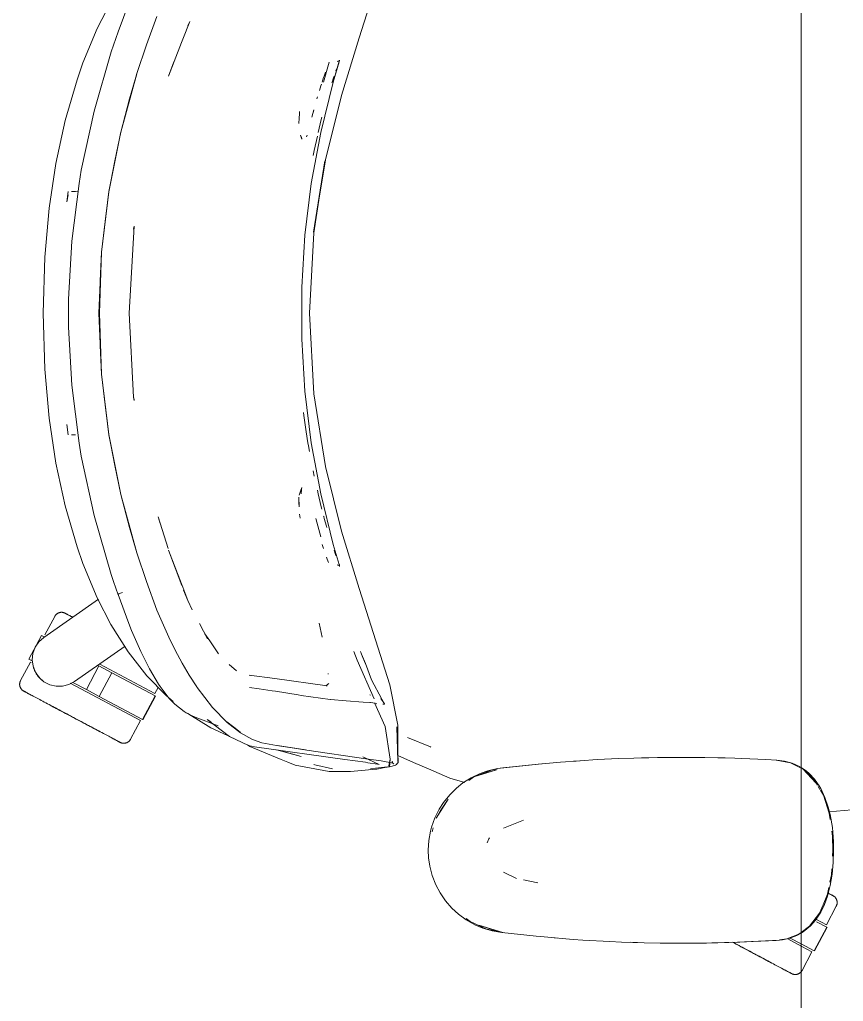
# Model space of a CAD drawing. Header units: millimetres. Extents: x 155927 to 326028, y -36033 to 97293.
# Drawn here: x 200218 to 200648, y 31771 to 32283 of the extents above; entities that cross this region are included whole.
import ezdxf

# ---------------------------------------------------------------- set-up
doc = ezdxf.new("R2010")
doc.units = ezdxf.units.MM
doc.header["$MEASUREMENT"] = 0
doc.layers.add('G-IMPT', color=8, linetype='CONTINUOUS', lineweight=9)
doc.layers.add('I-FURN', color=8, linetype='CONTINUOUS', lineweight=9)

msp = doc.modelspace()

# ---------------------------------------------------------------- linework, layer by layer
at = {"layer": 'G-IMPT'}
for p, q in [((200394.98, 32273.41), (200410.97, 32323.65)), ((200258.51, 32278.29), (200265.6, 32292.07)), ((200269.32, 32276.5), (200274.92, 32291.57)), ((200284.09, 32269.72), (200289.55, 32284.6)), ((200250.99, 32260.32), (200258.51, 32278.29)), ((200303.05, 32272.64), (200306.78, 32281.96)), ((200306.78, 32281.96), (200305.78, 32279.72)), ((200269.32, 32276.5), (200266.98, 32269.67)), ((200385.8, 32243.43), (200394.98, 32273.41)), ((200265.78, 32266.07), (200266.98, 32269.67)), ((200284.09, 32269.72), (200279.08, 32254.8)), ((200295.68, 32253.46), (200302.39, 32270.91)), ((200302.39, 32270.91), (200303.05, 32272.64)), ((200265.78, 32266.07), (200256.84, 32235.24)), ((200250.99, 32260.32), (200247.92, 32251.58)), ((200295.68, 32253.46), (200298.4, 32260.89)), ((200376.37, 32250.38), (200379.41, 32260.81)), ((200381.57, 32250.38), (200384.84, 32261.6)), ((200381.57, 32250.38), (200384.68, 32261.2)), ((200381.57, 32250.38), (200384.63, 32260.91)), ((200383.29, 32257.13), (200383.69, 32258.2)), ((200383.75, 32261.06), (200384.36, 32261.45)), ((200383.75, 32261.06), (200383.96, 32261.21)), ((200384.63, 32260.91), (200384.68, 32261.2)), ((200384.84, 32261.6), (200384.7, 32261.85)), ((200270.7, 32224.3), (200279.08, 32254.8)), ((200270.7, 32224.3), (200279.12, 32254.71)), ((200275.35, 32241.55), (200279.12, 32254.71)), ((200376.48, 32252.68), (200375.71, 32250.37)), ((200376.48, 32252.68), (200376.74, 32253.4)), ((200377.5, 32255.56), (200376.74, 32253.4)), ((200380.94, 32250.38), (200381.67, 32252.61)), ((200381.96, 32253.41), (200381.67, 32252.61)), ((200382.95, 32256.16), (200383.29, 32257.13)), ((200247.92, 32251.58), (200241.74, 32230.34)), ((200375.09, 32248.46), (200374.3, 32245.97)), ((200375.02, 32224.06), (200381.57, 32250.38)), ((200375.33, 32249.24), (200375.09, 32248.46)), ((200380.94, 32250.38), (200380.79, 32249.92)), ((200373.31, 32242.67), (200372.98, 32241.55)), ((200385.8, 32243.43), (200377.48, 32209.75)), ((200275.35, 32241.55), (200270.7, 32224.3)), ((200250.17, 32204.45), (200256.84, 32235.24)), ((200363.7, 32230.82), (200363.98, 32234.53)), ((200363.98, 32234.53), (200364.01, 32235.01)), ((200371.4, 32235.88), (200370.4, 32232.02)), ((200371.4, 32235.88), (200371.01, 32234.35)), ((200375.25, 32230.8), (200375.59, 32232.08)), ((200241.74, 32230.34), (200236.93, 32207.98)), ((200363.7, 32230.82), (200363.6, 32229.45)), ((200363.6, 32228.75), (200363.6, 32229.45)), ((200373.7, 32224.05), (200375.25, 32230.8)), ((200264.52, 32193.18), (200270.74, 32224.42)), ((200270.74, 32224.42), (200264.53, 32193.25)), ((200270.7, 32224.3), (200267.62, 32209.28)), ((200365.13, 32220.66), (200364.45, 32222.61)), ((200365.13, 32220.66), (200364.92, 32221.71)), ((200367.56, 32221.71), (200367.94, 32222.67)), ((200367.8, 32222.26), (200367.94, 32222.67)), ((200375.02, 32224.06), (200370.09, 32197.4)), ((200371.54, 32214.65), (200373.25, 32222.07)), ((200371.07, 32212.02), (200371.54, 32214.65)), ((200233.44, 32184.56), (200236.93, 32207.98)), ((200264.52, 32193.18), (200267.62, 32209.28)), ((200377.48, 32209.75), (200371.23, 32172.01)), ((200371.23, 32172.01), (200377.22, 32209.37)), ((200371.49, 32171.83), (200377.22, 32209.37)), ((200248.99, 32197.53), (200250.17, 32204.45)), ((200245.17, 32167.36), (200248.99, 32197.53)), ((200370.09, 32197.4), (200366.79, 32170.48)), ((200243.34, 32193.26), (200242.69, 32187.85)), ((200243.26, 32191.61), (200242.69, 32187.85)), ((200245.1, 32193.29), (200247.19, 32193.22)), ((200245.1, 32193.29), (200245.21, 32193.29)), ((200248.44, 32193.17), (200247.19, 32193.22)), ((200260.7, 32161.66), (200264.53, 32193.25)), ((200260.74, 32161.62), (200264.52, 32193.18)), ((200262.58, 32177.7), (200264.52, 32193.18)), ((200231.18, 32158.99), (200233.44, 32184.56)), ((200262.58, 32177.7), (200260.74, 32161.62)), ((200275.19, 32129.85), (200277.69, 32175.19)), ((200277.69, 32175.19), (200277.46, 32173.57)), ((200277.46, 32173.57), (200277.7, 32174.88)), ((200277.74, 32175.12), (200277.7, 32174.88)), ((200371.49, 32171.83), (200369.13, 32129.85)), ((200243.56, 32137.16), (200245.17, 32167.36)), ((200365.14, 32143.41), (200366.79, 32170.48)), ((200259.37, 32129.85), (200260.7, 32161.66)), ((200260.74, 32161.62), (200259.6, 32129.85)), ((200260.74, 32161.62), (200260.06, 32146.73)), ((200230.33, 32129.85), (200231.18, 32158.99)), ((200260.06, 32146.73), (200259.6, 32129.85)), ((200365.14, 32116.29), (200365.14, 32143.41)), ((200243.56, 32137.16), (200243.46, 32129.85)), ((200231.18, 32100.7), (200230.33, 32129.85)), ((200243.56, 32122.53), (200243.46, 32129.85)), ((200260.7, 32098.03), (200259.37, 32129.85)), ((200260.06, 32112.96), (200259.6, 32129.85)), ((200260.74, 32098.07), (200259.6, 32129.85)), ((200275.14, 32129.85), (200277.46, 32086.12)), ((200275.19, 32129.85), (200277.46, 32086.12)), ((200371.49, 32087.86), (200369.13, 32129.85)), ((200243.56, 32122.53), (200245.17, 32092.33)), ((200365.14, 32116.29), (200366.79, 32089.21)), ((200260.06, 32112.96), (200260.74, 32098.07)), ((200233.44, 32075.13), (200231.18, 32100.7)), ((200260.7, 32098.03), (200264.53, 32066.44)), ((200260.74, 32098.07), (200264.52, 32066.52)), ((200260.74, 32098.07), (200262.58, 32081.99)), ((200245.17, 32092.33), (200248.99, 32062.16)), ((200370.09, 32062.3), (200366.79, 32089.21)), ((200277.46, 32086.12), (200277.73, 32084.34)), ((200277.46, 32086.12), (200277.7, 32084.81)), ((200277.74, 32084.57), (200277.7, 32084.81)), ((200377.48, 32049.94), (200371.49, 32087.86)), ((200264.52, 32066.52), (200262.58, 32081.99)), ((200236.93, 32051.71), (200233.44, 32075.13)), ((200366.17, 32076.45), (200365.99, 32078.11)), ((200367.47, 32067.92), (200366.17, 32076.45)), ((200243.34, 32066.43), (200242.69, 32071.85)), ((200247.19, 32066.47), (200245.1, 32066.4)), ((200245.1, 32066.4), (200245.21, 32066.4)), ((200270.7, 32035.39), (200264.52, 32066.52)), ((200264.52, 32066.52), (200267.62, 32050.41)), ((200270.7, 32035.39), (200264.53, 32066.44)), ((200367.47, 32067.92), (200368.32, 32062.3)), ((200248.99, 32062.16), (200250.17, 32055.24)), ((200368.32, 32062.3), (200368.56, 32060.67)), ((200369.12, 32057.77), (200368.56, 32060.67)), ((200375.02, 32035.63), (200370.09, 32062.3)), ((200256.84, 32024.45), (200250.17, 32055.24)), ((200241.74, 32029.35), (200236.93, 32051.71)), ((200270.7, 32035.39), (200267.62, 32050.41)), ((200371.04, 32047.66), (200371.58, 32044.85)), ((200377.48, 32049.94), (200385.8, 32016.26)), ((200365.13, 32039.03), (200364.45, 32037.08)), ((200364.92, 32037.99), (200364.88, 32035.68)), ((200364.92, 32037.99), (200365.13, 32039.03)), ((200373.25, 32037.62), (200373.7, 32035.64)), ((200275.35, 32018.14), (200270.7, 32035.39)), ((200270.7, 32035.39), (200279.08, 32004.89)), ((200270.7, 32035.39), (200279.12, 32004.98)), ((200363.59, 32033.98), (200363.68, 32028.92)), ((200363.59, 32033.98), (200363.6, 32031.19)), ((200364.45, 32037.08), (200363.84, 32034.93)), ((200364.87, 32035.82), (200364.88, 32035.68)), ((200375.25, 32028.89), (200373.7, 32035.64)), ((200375.02, 32035.63), (200381.57, 32009.31)), ((200247.92, 32008.11), (200241.74, 32029.35)), ((200363.68, 32028.92), (200363.6, 32031.19)), ((200375.25, 32028.89), (200375.59, 32027.6)), ((200256.84, 32024.45), (200265.78, 31993.62)), ((200290.15, 32023.7), (200291.22, 32020.27)), ((200290.15, 32023.7), (200295.4, 32007.22)), ((200363.99, 32025.13), (200364.21, 32023.03)), ((200375.07, 32013.17), (200372.37, 32022.8)), ((200376.55, 32023.87), (200376.51, 32024.05)), ((200376.87, 32022.73), (200376.55, 32023.87)), ((200376.87, 32022.73), (200377.99, 32018.74)), ((200275.35, 32018.14), (200279.12, 32004.98)), ((200377.99, 32018.74), (200378.19, 32018.05)), ((200394.98, 31986.29), (200385.8, 32016.26)), ((200247.92, 32008.11), (200250.99, 31999.37)), ((200375.73, 32009.32), (200376.45, 32007.1)), ((200381.57, 32009.31), (200384.64, 31998.88)), ((200279.08, 32004.89), (200284.09, 31989.97)), ((200295.68, 32006.23), (200302.5, 31987.82)), ((200295.68, 32006.23), (200302.39, 31988.78)), ((200378.44, 32001.56), (200378.07, 32002.57)), ((200382.73, 32004.11), (200381.98, 32006.21)), ((200382.73, 32004.11), (200382.97, 32003.45)), ((200250.99, 31999.37), (200258.51, 31981.4)), ((200378.44, 32001.56), (200379.05, 31999.9)), ((200383.75, 31998.63), (200383.96, 31998.48)), ((200383.75, 31998.63), (200384.36, 31998.24)), ((200384.71, 31998.61), (200384.64, 31998.88)), ((200384.78, 31998.31), (200384.71, 31998.61)), ((200384.75, 31997.85), (200384.84, 31998.09)), ((200384.84, 31998.09), (200384.78, 31998.31)), ((200265.78, 31993.62), (200266.98, 31990.02)), ((200269.38, 31983.08), (200266.98, 31990.02)), ((200289.55, 31975.09), (200284.09, 31989.97)), ((200302.39, 31988.78), (200303.05, 31987.05)), ((200305.78, 31979.97), (200303.05, 31987.05)), ((200394.98, 31986.29), (200410.97, 31936.04)), ((200265.6, 31967.62), (200258.51, 31981.4)), ((200269.35, 31983.09), (200269.38, 31983.22)), ((200274.92, 31968.12), (200269.35, 31983.09)), ((200269.38, 31983.22), (200269.79, 31983.49)), ((200269.38, 31983.22), (200269.39, 31983.26)), ((200269.38, 31983.22), (200269.38, 31983.08)), ((200269.79, 31983.49), (200269.39, 31983.26)), ((200270.61, 31983.87), (200269.79, 31983.49)), ((200269.97, 31983.59), (200269.79, 31983.49)), ((200270.61, 31983.87), (200269.97, 31983.59)), ((200270.61, 31983.87), (200271.67, 31984.29)), ((200270.61, 31983.87), (200271.08, 31984.07)), ((200271.67, 31984.29), (200271.08, 31984.07)), ((200305.78, 31979.97), (200303.47, 31985.42)), ((200307.97, 31975.13), (200305.78, 31979.97)), ((200289.55, 31975.09), (200295.72, 31960.87)), ((200274.57, 31953.33), (200265.6, 31967.62)), ((200276.4, 31964.44), (200274.92, 31968.12)), ((200311.85, 31968.08), (200316.03, 31959.98)), ((200374.26, 31968.17), (200375.67, 31960.92)), ((200281.17, 31953.48), (200276.4, 31964.44)), ((200299.11, 31954.14), (200295.72, 31960.87)), ((200314.53, 31962.75), (200317.09, 31959)), ((200314.53, 31962.75), (200316.03, 31959.98)), ((200317.09, 31959), (200317.48, 31958.42)), ((200317.48, 31958.42), (200320.98, 31953.28)), ((200274.57, 31953.33), (200284.38, 31940.73)), ((200281.39, 31953.04), (200281.17, 31953.48)), ((200281.17, 31953.48), (200285.7, 31944.43)), ((200281.17, 31953.48), (200285.39, 31945.03)), ((200281.39, 31953.04), (200285.7, 31944.43)), ((200299.11, 31954.14), (200302.68, 31947.35)), ((200320.98, 31953.28), (200321.73, 31952.18)), ((200392.25, 31953.45), (200393.99, 31948.87)), ((200396.27, 31952.13), (200395.71, 31953.54)), ((200398.29, 31947.23), (200396.27, 31952.13)), ((200396.27, 31952.13), (200398.3, 31947.02)), ((200398.3, 31947.02), (200396.96, 31950.4)), ((200306.45, 31941.12), (200302.68, 31947.35)), ((200327.25, 31946.65), (200331.16, 31943.31)), ((200393.99, 31948.87), (200402.92, 31928.71)), ((200401.54, 31938.76), (200398.29, 31947.23)), ((200294.34, 31930.43), (200284.38, 31940.73)), ((200285.7, 31944.43), (200285.39, 31945.03)), ((200285.7, 31944.43), (200290.43, 31936.43)), ((200306.45, 31941.12), (200310.33, 31935.02)), ((200351.1, 31939.37), (200337.75, 31941.15)), ((200337.75, 31941.15), (200338.22, 31941.01)), ((200378.94, 31941.7), (200378.89, 31942.05)), ((200291.29, 31935.14), (200290.43, 31936.43)), ((200296.01, 31929.01), (200291.29, 31935.14)), ((200351.1, 31939.37), (200378.44, 31935.64)), ((200379.29, 31936.75), (200377.73, 31935.51)), ((200377.94, 31935.55), (200378.17, 31935.59)), ((200378.44, 31935.64), (200378.17, 31935.59)), ((200401.54, 31938.76), (200406.82, 31928.65)), ((200410.97, 31936.04), (200415.16, 31915.09)), ((200298.01, 31927.43), (200294.34, 31930.43)), ((200310.5, 31934.77), (200310.33, 31935.02)), ((200318.52, 31924.33), (200310.5, 31934.77)), ((200342.91, 31934.02), (200337.84, 31934.76)), ((200342.91, 31934.02), (200349.75, 31932.96)), ((200349.75, 31932.96), (200351.41, 31932.69)), ((200363.18, 31930.83), (200351.41, 31932.69)), ((200364.73, 31930.58), (200363.18, 31930.83)), ((200379.95, 31928.37), (200364.73, 31930.58)), ((200400.54, 31930.88), (200400.98, 31930.61)), ((200296.01, 31929.01), (200298.9, 31925.99)), ((200303.77, 31922.13), (200298.9, 31925.99)), ((200379.95, 31928.37), (200380.03, 31928.36)), ((200380.03, 31928.36), (200388.27, 31927.74)), ((200397.12, 31927.11), (200388.27, 31927.74)), ((200397.12, 31927.11), (200400.53, 31926.86)), ((200400.9, 31926.81), (200400.53, 31926.86)), ((200400.9, 31926.81), (200403.36, 31926.53)), ((200408.53, 31914.39), (200402.95, 31926.68)), ((200403.36, 31926.53), (200403.42, 31926.51)), ((200404.19, 31926.23), (200403.42, 31926.51)), ((200408.17, 31926.2), (200406.33, 31928.9)), ((200408.17, 31926.2), (200406.82, 31928.65)), ((200407.46, 31925.92), (200408.15, 31926.07)), ((200408.15, 31926.07), (200408.17, 31926.2)), ((200408.17, 31926.2), (200408.21, 31926.36)), ((200304.9, 31921.51), (200303.77, 31922.13)), ((200304.9, 31921.51), (200307.34, 31920.34)), ((200306.26, 31920.82), (200305.49, 31921.32)), ((200306.26, 31920.82), (200317.71, 31913.7)), ((200307.34, 31920.34), (200309.57, 31919.27)), ((200326.26, 31916.43), (200318.52, 31924.33)), ((200321.47, 31914.76), (200309.57, 31919.27)), ((200315.82, 31917.99), (200327.47, 31909.07)), ((200315.82, 31917.99), (200317.77, 31916.87)), ((200333, 31911.34), (200326.05, 31916.74)), ((200326.05, 31916.74), (200329.62, 31913.93)), ((200326.26, 31916.43), (200333.22, 31911.01)), ((200415.16, 31915.09), (200415.21, 31896.22)), ((200317.71, 31913.7), (200326.34, 31909.72)), ((200333, 31911.34), (200329.62, 31913.93)), ((200333.22, 31911.01), (200339.06, 31907.72)), ((200408.53, 31914.39), (200411.25, 31897.34)), ((200414.72, 31914.2), (200415.31, 31895.76)), ((200414.72, 31914.2), (200415.21, 31896.22)), ((200327.47, 31909.07), (200334.04, 31906.01)), ((200334.04, 31906.01), (200337.41, 31904.44)), ((200336.8, 31904.73), (200337.97, 31903.95)), ((200340.4, 31903.79), (200337.41, 31904.44)), ((200339.48, 31907.51), (200339.06, 31907.72)), ((200339.48, 31907.51), (200344.27, 31905.76)), ((200344.27, 31905.76), (200351.94, 31904.46)), ((200367.1, 31902.16), (200351.94, 31904.46)), ((200367.1, 31902.16), (200352.52, 31904.39)), ((200367.71, 31902.06), (200352.52, 31904.39)), ((200420.31, 31908.66), (200432.16, 31903.73)), ((200337.97, 31903.95), (200354.42, 31897.16)), ((200387.62, 31897.12), (200340.4, 31903.79)), ((200364.82, 31898.67), (200351.87, 31902.17)), ((200364.82, 31898.67), (200352.93, 31902.02)), ((200367.71, 31902.06), (200398.58, 31897.51)), ((200432.43, 31903.63), (200432.16, 31903.73)), ((200354.42, 31897.16), (200357.78, 31895.77)), ((200361.64, 31894.17), (200357.78, 31895.77)), ((200379.34, 31890.94), (200361.64, 31894.17)), ((200371.9, 31894.39), (200371.32, 31894.54)), ((200381.2, 31892.35), (200371.9, 31894.39)), ((200387.62, 31897.12), (200398.28, 31895.68)), ((200397.03, 31898.49), (200405.46, 31894.49)), ((200399.58, 31895.46), (200398.28, 31895.68)), ((200398.58, 31897.51), (200406.43, 31896.4)), ((200404.6, 31894.63), (200399.58, 31895.46)), ((200405.46, 31894.49), (200404.6, 31894.63)), ((200412.7, 31895.29), (200406.43, 31896.4)), ((200410.56, 31893.76), (200411.25, 31897.34)), ((200410.56, 31893.76), (200411.19, 31897.3)), ((200411.19, 31897.3), (200410.8, 31893.35)), ((200412.08, 31895.46), (200413.18, 31894.9)), ((200412.08, 31895.46), (200412.7, 31895.29)), ((200412.17, 31893.7), (200414.03, 31894.25)), ((200412.36, 31895.83), (200412.28, 31896.33)), ((200412.36, 31895.83), (200412.68, 31895.29)), ((200412.68, 31895.29), (200413.18, 31894.9)), ((200414.57, 31894.57), (200414.03, 31894.25)), ((200414.57, 31894.57), (200414.94, 31895.07)), ((200415.34, 31895.64), (200414.94, 31895.07)), ((200415.34, 31895.64), (200415.15, 31896.5)), ((200415.15, 31896.5), (200415.17, 31896.39)), ((200415.21, 31896.22), (200415.17, 31896.39)), ((200423.37, 31895.63), (200415.2, 31899.19)), ((200415.31, 31895.76), (200415.21, 31896.22)), ((200431.2, 31892.21), (200423.37, 31895.63)), ((200467.16, 31892.43), (200490.12, 31894.88)), ((200467.16, 31892.43), (200488.6, 31894.78)), ((200490.12, 31894.88), (200469.98, 31892.76)), ((200488.6, 31894.78), (200500, 31895.77)), ((200510.28, 31896.49), (200500, 31895.77)), ((200508.24, 31896.36), (200506.82, 31896.22)), ((200508.24, 31896.36), (200510.01, 31896.44)), ((200510.28, 31896.49), (200519.15, 31897.06)), ((200530.46, 31897.59), (200519.15, 31897.06)), ((200530.46, 31897.59), (200538.34, 31897.89)), ((200550.65, 31898.18), (200538.34, 31897.89)), ((200542.21, 31897.97), (200543.87, 31898.05)), ((200543.87, 31898.05), (200546, 31898.05)), ((200550.65, 31898.18), (200556.12, 31898.26)), ((200570.83, 31898.26), (200556.12, 31898.26)), ((200575.34, 31898.21), (200570.83, 31898.26)), ((200575.34, 31898.21), (200591.01, 31897.83)), ((200582.07, 31898.04), (200584.29, 31898.03)), ((200585.83, 31897.97), (200584.29, 31898.03)), ((200591.01, 31897.83), (200594.56, 31897.71)), ((200607.12, 31897.09), (200594.56, 31897.71)), ((200607.12, 31897.09), (200612.78, 31896.81)), ((200619.9, 31895.44), (200612.56, 31896.81)), ((200612.78, 31896.81), (200616.79, 31896.31)), ((200616.79, 31896.31), (200620.74, 31895.24)), ((200623.74, 31893.55), (200619.9, 31895.44)), ((200625.07, 31893.26), (200620.74, 31895.24)), ((200379.34, 31890.94), (200386.31, 31890.91)), ((200390.48, 31890.91), (200386.31, 31890.91)), ((200394.43, 31891.25), (200390.48, 31890.91)), ((200394.43, 31891.25), (200403.76, 31892.05)), ((200403.59, 31892.57), (200401, 31892.36)), ((200403.59, 31892.57), (200408.27, 31893.09)), ((200403.76, 31892.05), (200404.23, 31892.1)), ((200408.48, 31892.91), (200404.23, 31892.1)), ((200408.89, 31893.17), (200408.27, 31893.09)), ((200408.48, 31892.91), (200410.8, 31893.35)), ((200408.89, 31893.17), (200412.17, 31893.7)), ((200442.33, 31887.35), (200431.2, 31892.21)), ((200453.49, 31887.63), (200458.07, 31889.82)), ((200454.81, 31888.03), (200466.66, 31891.84)), ((200464.03, 31891.63), (200455.85, 31888.43)), ((200457.52, 31888.93), (200466.66, 31891.84)), ((200458.07, 31889.82), (200462.2, 31891.27)), ((200467.16, 31892.43), (200462.2, 31891.27)), ((200467.09, 31892.21), (200464.03, 31891.63)), ((200467.16, 31892.43), (200469.98, 31892.76)), ((200471.49, 31892.9), (200469.98, 31892.76)), ((200624.16, 31893.34), (200625.43, 31892.71)), ((200625.43, 31893.01), (200628.29, 31891.05)), ((200632.11, 31886.93), (200626.4, 31892.23)), ((200633.3, 31884.84), (200626.4, 31892.23)), ((200626.4, 31892.23), (200628.81, 31890)), ((200629.61, 31889.92), (200628.29, 31891.05)), ((200633.3, 31884.84), (200628.81, 31890)), ((200629.61, 31889.92), (200632.48, 31886.87)), ((200442.33, 31887.35), (200450.15, 31885.09)), ((200445.86, 31882.28), (200449.16, 31884.9)), ((200453.49, 31887.63), (200449.16, 31884.9)), ((200454.81, 31888.03), (200452.23, 31886.28)), ((200454.81, 31888.03), (200457.52, 31888.93)), ((200633.99, 31883.78), (200632.11, 31886.93)), ((200632.48, 31886.87), (200634.92, 31883.42)), ((200442.25, 31878.73), (200445.86, 31882.28)), ((200635.32, 31881.55), (200634.46, 31882.99)), ((200635.73, 31882.05), (200634.92, 31883.42)), ((200637.07, 31878.63), (200635.6, 31881.08)), ((200637.93, 31877.41), (200635.73, 31882.05)), ((200435.2, 31866.6), (200441.52, 31876.55)), ((200436.79, 31871.21), (200439.06, 31874.76)), ((200437.36, 31870.28), (200441.52, 31876.55)), ((200442.25, 31878.73), (200439.06, 31874.76)), ((200640.1, 31869.23), (200637.07, 31878.63)), ((200639.67, 31872.32), (200637.93, 31877.41)), ((200434.55, 31866.7), (200436.79, 31871.21)), ((200435.2, 31866.6), (200437.36, 31870.28)), ((200639.67, 31872.32), (200640.65, 31868.39)), ((200639.97, 31869.86), (200655.85, 31871.3)), ((200640.56, 31865.94), (200640.1, 31869.23)), ((200434.55, 31866.7), (200432.84, 31861.93)), ((200480.68, 31865.53), (200470.26, 31861.38)), ((200640.65, 31868.39), (200641.77, 31861.63)), ((200431.4, 31854.85), (200432.28, 31859.8)), ((200432.28, 31859.8), (200432.84, 31861.93)), ((200433.64, 31861.49), (200433.02, 31859.46)), ((200641.83, 31856.98), (200641.43, 31859.76)), ((200642.34, 31854.32), (200641.77, 31861.63)), ((200431.1, 31849.81), (200431.4, 31854.85)), ((200461.72, 31853.64), (200462.73, 31855.86)), ((200462.73, 31855.86), (200463.03, 31856.31)), ((200641.83, 31856.98), (200642.06, 31849.81)), ((200642.34, 31854.32), (200642.43, 31849.81)), ((200431.1, 31849.81), (200431.27, 31845.96)), ((200641.87, 31846.7), (200642.06, 31849.81)), ((200642.43, 31849.81), (200642.25, 31843.47)), ((200431.92, 31841.45), (200431.27, 31845.96)), ((200641.69, 31837.32), (200642.25, 31843.47)), ((200431.92, 31841.45), (200433.18, 31836.58)), ((200470.35, 31838.43), (200477.13, 31835.17)), ((200641.27, 31836.98), (200641.47, 31840.19)), ((200435.02, 31831.87), (200433.18, 31836.58)), ((200488.18, 31832.83), (200480.75, 31834.4)), ((200640.5, 31833.23), (200641.27, 31836.98)), ((200641.69, 31837.32), (200640.69, 31831.39)), ((200437.21, 31827.71), (200435.02, 31831.87)), ((200437.21, 31827.71), (200440.04, 31823.54)), ((200639.23, 31827.02), (200639.94, 31830.49)), ((200639.26, 31825.91), (200640.69, 31831.39)), ((200440.04, 31823.54), (200443.36, 31819.71)), ((200639.23, 31827.02), (200636.9, 31821.4)), ((200639.26, 31825.91), (200637.67, 31821.58)), ((200446.8, 31816.54), (200443.36, 31819.71)), ((200635.69, 31817.5), (200633.03, 31813.45)), ((200635.06, 31817.01), (200636.9, 31821.4)), ((200635.69, 31817.5), (200637.67, 31821.58)), ((200446.8, 31816.54), (200450.88, 31813.54)), ((200450.84, 31814.24), (200452.95, 31812.64)), ((200455.32, 31811.03), (200450.88, 31813.54)), ((200461.01, 31808.9), (200452.95, 31812.64)), ((200629.85, 31810.22), (200635.06, 31817.01)), ((200633.03, 31813.45), (200630.37, 31810.42)), ((200455.32, 31811.03), (200459.56, 31809.22)), ((200469.98, 31806.86), (200457.52, 31810.69)), ((200457.52, 31810.69), (200466.66, 31807.78)), ((200459.56, 31809.22), (200464.42, 31807.75)), ((200461.01, 31808.9), (200469.41, 31806.99)), ((200469.47, 31806.86), (200464.42, 31807.75)), ((200469.98, 31806.86), (200466.66, 31807.78)), ((200625.43, 31806.95), (200629.85, 31810.22)), ((200625.43, 31806.66), (200626.63, 31807.34)), ((200626.63, 31807.34), (200630.37, 31810.42)), ((200487.39, 31804.95), (200469.47, 31806.86)), ((200491.52, 31804.61), (200487.39, 31804.95)), ((200506.58, 31803.36), (200491.52, 31804.61)), ((200498.4, 31804.01), (200496.72, 31804.18)), ((200506.58, 31803.36), (200511.67, 31803.03)), ((200511.67, 31803.03), (200525.81, 31802.22)), ((200531.83, 31801.97), (200525.81, 31802.22)), ((200531.83, 31801.97), (200543.59, 31801.58)), ((200592.38, 31801.84), (200614.16, 31802.92)), ((200592.38, 31801.84), (200612.56, 31802.81)), ((200593.59, 31801.87), (200614.16, 31802.92)), ((200614.16, 31802.92), (200612.56, 31802.81)), ((200614.16, 31802.92), (200615.81, 31803.18)), ((200618.03, 31803.64), (200614.18, 31803.06)), ((200618.21, 31803.62), (200615.81, 31803.18)), ((200618.03, 31803.64), (200624.22, 31806.05)), ((200618.21, 31803.62), (200619.55, 31803.99)), ((200623.19, 31805.38), (200619.55, 31803.99)), ((200623.19, 31805.38), (200625.43, 31806.66)), ((200624.22, 31806.05), (200625.43, 31806.95)), ((200536.72, 31801.83), (200538.65, 31801.72)), ((200538.65, 31801.72), (200540.15, 31801.71)), ((200552.01, 31801.42), (200543.59, 31801.58)), ((200552.01, 31801.42), (200582.03, 31801.53)), ((200552.01, 31801.42), (200572.19, 31801.37)), ((200552.01, 31801.42), (200562.8, 31801.33)), ((200582.03, 31801.53), (200562.8, 31801.33)), ((200572.19, 31801.37), (200593.59, 31801.87)), ((200572.19, 31801.37), (200592.38, 31801.84)), ((200572.19, 31801.37), (200582.03, 31801.53)), ((200572.19, 31801.41), (200574.23, 31801.39)), ((200574.23, 31801.39), (200576.14, 31801.46)), ((200582.03, 31801.53), (200593.59, 31801.87)), ((200593.59, 31801.87), (200592.38, 31801.84))]:
    msp.add_line(p, q, dxfattribs=at)
at = {"layer": 'I-FURN'}
for p, q in [((200625.43, 32807.61), (200625.43, 31407.61)), ((200625.43, 31407.61), (200625.43, 32807.61)), ((200230.54, 31960.71), (200259.13, 31980.72)), ((200236.28, 31971.75), (200231.13, 31962.07)), ((200236.28, 31971.75), (200236.36, 31971.89)), ((200236.36, 31971.89), (200236.45, 31972.03)), ((200236.45, 31972.03), (200236.54, 31972.17)), ((200236.54, 31972.17), (200236.63, 31972.3)), ((200236.63, 31972.3), (200236.73, 31972.42)), ((200236.73, 31972.42), (200236.84, 31972.54)), ((200236.84, 31972.54), (200236.94, 31972.66)), ((200236.94, 31972.66), (200237.06, 31972.78)), ((200237.06, 31972.78), (200237.18, 31972.89)), ((200237.18, 31972.89), (200237.3, 31972.99)), ((200237.3, 31972.99), (200237.43, 31973.09)), ((200237.43, 31973.09), (200237.56, 31973.18)), ((200237.56, 31973.18), (200237.69, 31973.27)), ((200237.69, 31973.27), (200237.83, 31973.35)), ((200237.83, 31973.35), (200237.97, 31973.43)), ((200237.97, 31973.43), (200238.12, 31973.5)), ((200238.12, 31973.5), (200238.26, 31973.57)), ((200238.26, 31973.57), (200238.41, 31973.63)), ((200238.41, 31973.63), (200238.57, 31973.68)), ((200238.57, 31973.68), (200238.72, 31973.73)), ((200238.72, 31973.73), (200238.88, 31973.77)), ((200238.88, 31973.77), (200239.03, 31973.81)), ((200239.03, 31973.81), (200239.19, 31973.84)), ((200239.19, 31973.84), (200239.35, 31973.86)), ((200239.35, 31973.86), (200239.51, 31973.88)), ((200239.51, 31973.88), (200239.67, 31973.89)), ((200239.67, 31973.89), (200239.83, 31973.89)), ((200239.83, 31973.89), (200239.99, 31973.89)), ((200239.99, 31973.89), (200240.16, 31973.88)), ((200240.16, 31973.88), (200240.32, 31973.86)), ((200240.32, 31973.86), (200240.48, 31973.84)), ((200240.48, 31973.84), (200240.63, 31973.81)), ((200240.63, 31973.81), (200240.79, 31973.78)), ((200240.79, 31973.78), (200240.95, 31973.74)), ((200240.95, 31973.74), (200241.1, 31973.69)), ((200241.1, 31973.69), (200241.25, 31973.64)), ((200241.25, 31973.64), (200241.4, 31973.58)), ((200241.4, 31973.58), (200241.55, 31973.51)), ((200241.55, 31973.51), (200241.7, 31973.44)), ((200241.7, 31973.44), (200241.73, 31973.42)), ((200241.73, 31973.42), (200241.75, 31973.41)), ((200241.74, 31973.42), (200241.73, 31973.42)), ((200241.78, 31973.39), (200241.74, 31973.42)), ((200241.75, 31973.41), (200241.81, 31973.38)), ((200241.86, 31973.35), (200241.78, 31973.39)), ((200241.81, 31973.38), (200241.91, 31973.32)), ((200241.99, 31973.29), (200241.86, 31973.35)), ((200241.91, 31973.32), (200242.06, 31973.25)), ((200242.15, 31973.2), (200241.99, 31973.29)), ((200242.06, 31973.25), (200242.24, 31973.15)), ((200242.35, 31973.09), (200242.15, 31973.2)), ((200242.24, 31973.15), (200242.45, 31973.04)), ((200242.59, 31972.96), (200242.35, 31973.09)), ((200242.45, 31973.04), (200242.71, 31972.9)), ((200242.87, 31972.82), (200242.59, 31972.96)), ((200242.71, 31972.9), (200243.01, 31972.74)), ((200243.19, 31972.65), (200242.87, 31972.82)), ((200243.01, 31972.74), (200243.35, 31972.56)), ((200243.54, 31972.46), (200243.19, 31972.65)), ((200243.35, 31972.56), (200243.72, 31972.36)), ((200243.94, 31972.25), (200243.54, 31972.46)), ((200243.72, 31972.36), (200244.13, 31972.15)), ((200244.36, 31972.02), (200243.94, 31972.25)), ((200244.13, 31972.15), (200244.57, 31971.91)), ((200244.83, 31971.77), (200244.36, 31972.02)), ((200244.57, 31971.91), (200245.06, 31971.65)), ((200245.33, 31971.51), (200244.83, 31971.77)), ((200245.06, 31971.65), (200245.57, 31971.38)), ((200245.87, 31971.22), (200245.33, 31971.51)), ((200229.38, 31961.86), (200222.81, 31949.5)), ((200228.03, 31958.45), (200230.54, 31960.71)), ((200229.38, 31961.86), (200230.78, 31961.12)), ((200230.78, 31961.12), (200230.69, 31961.17)), ((200224.96, 31952.5), (200226.13, 31955.66)), ((200226.13, 31955.66), (200228.03, 31958.45)), ((200273.02, 31956.29), (200246.59, 31937.78)), ((200224.58, 31949.15), (200224.96, 31952.5)), ((200223.62, 31947.94), (200218.47, 31938.25)), ((200224.21, 31948.76), (200222.81, 31949.5)), ((200223.62, 31947.94), (200224, 31947.74)), ((200224.12, 31948.81), (200224.21, 31948.76)), ((200224.21, 31948.76), (200224.61, 31949.52)), ((200225, 31945.8), (200224.58, 31949.15)), ((200226.22, 31942.66), (200225, 31945.8)), ((200259.36, 31945.93), (200252.79, 31933.57)), ((200259.36, 31945.93), (200266, 31942.4)), ((200259.83, 31946.81), (200288.53, 31931.55)), ((200228.16, 31939.89), (200226.22, 31942.66)), ((200226.7, 31941.82), (200228.99, 31939.03)), ((200266, 31942.4), (200259.43, 31930.03)), ((200266, 31942.4), (200288.71, 31930.32)), ((200218, 31936.51), (200218.01, 31936.68)), ((200218, 31936.35), (200218, 31936.51)), ((200218, 31936.19), (200218, 31936.35)), ((200218.01, 31936.03), (200218, 31936.19)), ((200218.01, 31936.68), (200218.03, 31936.84)), ((200218.03, 31935.87), (200218.01, 31936.03)), ((200218.03, 31936.84), (200218.05, 31937)), ((200218.05, 31935.71), (200218.03, 31935.87)), ((200218.05, 31937), (200218.08, 31937.15)), ((200218.08, 31935.55), (200218.05, 31935.71)), ((200218.08, 31937.15), (200218.11, 31937.31)), ((200218.12, 31935.4), (200218.08, 31935.55)), ((200218.11, 31937.31), (200218.15, 31937.47)), ((200218.16, 31935.24), (200218.12, 31935.4)), ((200218.15, 31937.47), (200218.2, 31937.62)), ((200218.21, 31935.09), (200218.16, 31935.24)), ((200218.2, 31937.62), (200218.26, 31937.77)), ((200218.26, 31934.93), (200218.21, 31935.09)), ((200218.26, 31937.77), (200218.32, 31937.92)), ((200218.32, 31937.92), (200218.38, 31938.07)), ((200218.38, 31938.07), (200218.45, 31938.22)), ((200218.45, 31938.22), (200218.47, 31938.25)), ((200230.7, 31937.67), (200228.16, 31939.89)), ((200228.99, 31939.03), (200230.41, 31937.88)), ((200233.69, 31936.13), (200230.7, 31937.67)), ((200236.97, 31935.34), (200233.69, 31936.13)), ((200240.35, 31935.36), (200236.97, 31935.34)), ((200243.62, 31936.19), (200240.35, 31935.36)), ((200246.59, 31937.78), (200243.62, 31936.19)), ((200244.41, 31936.89), (200281.01, 31917.42)), ((200252.79, 31933.57), (200245.73, 31937.32)), ((200218.32, 31934.78), (200218.26, 31934.93)), ((200218.39, 31934.64), (200218.32, 31934.78)), ((200218.46, 31934.49), (200218.39, 31934.64)), ((200218.54, 31934.35), (200218.46, 31934.49)), ((200218.62, 31934.21), (200218.54, 31934.35)), ((200218.71, 31934.08), (200218.62, 31934.21)), ((200218.8, 31933.95), (200218.71, 31934.08)), ((200218.9, 31933.82), (200218.8, 31933.95)), ((200219.01, 31933.7), (200218.9, 31933.82)), ((200219.12, 31933.58), (200219.01, 31933.7)), ((200219.23, 31933.47), (200219.12, 31933.58)), ((200219.35, 31933.36), (200219.23, 31933.47)), ((200219.47, 31933.25), (200219.35, 31933.36)), ((200219.6, 31933.15), (200219.47, 31933.25)), ((200219.73, 31933.06), (200219.6, 31933.15)), ((200219.86, 31932.97), (200219.73, 31933.06)), ((200220, 31932.88), (200219.86, 31932.97)), ((200220.14, 31932.8), (200220, 31932.88)), ((200220.19, 31932.78), (200220.14, 31932.8)), ((200220.14, 31932.8), (200220.14, 31932.8)), ((200220.14, 31932.8), (200220.16, 31932.79)), ((200220.16, 31932.79), (200220.22, 31932.76)), ((200220.27, 31932.73), (200220.19, 31932.78)), ((200220.22, 31932.76), (200220.32, 31932.71)), ((200220.39, 31932.67), (200220.27, 31932.73)), ((200220.32, 31932.71), (200220.46, 31932.63)), ((200220.55, 31932.58), (200220.39, 31932.67)), ((200220.46, 31932.63), (200220.64, 31932.54)), ((200220.75, 31932.48), (200220.55, 31932.58)), ((200220.64, 31932.54), (200220.86, 31932.42)), ((200220.99, 31932.35), (200220.75, 31932.48)), ((200220.86, 31932.42), (200221.12, 31932.28)), ((200221.27, 31932.2), (200220.99, 31932.35)), ((200221.12, 31932.28), (200221.41, 31932.13)), ((200221.59, 31932.03), (200221.27, 31932.2)), ((200221.41, 31932.13), (200221.75, 31931.95)), ((200221.95, 31931.84), (200221.59, 31932.03)), ((200221.75, 31931.95), (200222.12, 31931.75)), ((200222.34, 31931.63), (200221.95, 31931.84)), ((200222.12, 31931.75), (200222.53, 31931.53)), ((200222.77, 31931.4), (200222.34, 31931.63)), ((200222.53, 31931.53), (200222.98, 31931.29)), ((200223.23, 31931.16), (200222.77, 31931.4)), ((200222.98, 31931.29), (200223.46, 31931.04)), ((200223.74, 31930.89), (200223.23, 31931.16)), ((200223.46, 31931.04), (200223.98, 31930.76)), ((200224.27, 31930.61), (200223.74, 31930.89)), ((200223.98, 31930.76), (200224.53, 31930.47)), ((200224.84, 31930.3), (200224.27, 31930.61)), ((200224.53, 31930.47), (200225.11, 31930.16)), ((200225.11, 31930.16), (200225.73, 31929.83)), ((200259.43, 31930.03), (200252.79, 31933.57)), ((200282.14, 31917.96), (200259.43, 31930.03)), ((200288.71, 31930.32), (200282.14, 31917.96)), ((200282.31, 31917.87), (200288.88, 31930.23)), ((200288.53, 31931.55), (200290.2, 31934.71)), ((200225.73, 31929.83), (200226.38, 31929.49)), ((200226.38, 31929.49), (200227.06, 31929.13)), ((200227.06, 31929.13), (200227.76, 31928.75)), ((200227.76, 31928.75), (200228.5, 31928.36)), ((200228.5, 31928.36), (200229.26, 31927.95)), ((200229.26, 31927.95), (200230.05, 31927.54)), ((200230.05, 31927.54), (200230.86, 31927.1)), ((200230.86, 31927.1), (200231.69, 31926.66)), ((200231.69, 31926.66), (200232.55, 31926.2)), ((200232.55, 31926.2), (200233.43, 31925.74)), ((200233.43, 31925.74), (200234.32, 31925.26)), ((200234.81, 31925), (200233.91, 31925.48)), ((200234.32, 31925.26), (200235.24, 31924.78)), ((200235.74, 31924.51), (200234.81, 31925)), ((200235.24, 31924.78), (200236.17, 31924.28)), ((200236.67, 31924.01), (200235.74, 31924.51)), ((200236.17, 31924.28), (200237.11, 31923.78)), ((200237.63, 31923.51), (200236.67, 31924.01)), ((200237.11, 31923.78), (200238.07, 31923.27)), ((200238.59, 31922.99), (200237.63, 31923.51)), ((200238.07, 31923.27), (200239.04, 31922.76)), ((200239.56, 31922.47), (200238.59, 31922.99)), ((200239.04, 31922.76), (200240.02, 31922.23)), ((200240.55, 31921.95), (200239.56, 31922.47)), ((200240.02, 31922.23), (200241, 31921.71)), ((200241.54, 31921.42), (200240.55, 31921.95)), ((200241, 31921.71), (200242, 31921.18)), ((200242.54, 31920.89), (200241.54, 31921.42)), ((200242, 31921.18), (200243, 31920.65)), ((200243.54, 31920.36), (200242.54, 31920.89)), ((200243, 31920.65), (200244, 31920.12)), ((200244.54, 31919.83), (200243.54, 31920.36)), ((200244, 31920.12), (200245, 31919.58)), ((200245.55, 31919.29), (200244.54, 31919.83)), ((200245, 31919.58), (200246.01, 31919.05)), ((200246.55, 31918.76), (200245.55, 31919.29)), ((200246.01, 31919.05), (200247.01, 31918.51)), ((200247.55, 31918.23), (200246.55, 31918.76)), ((200247.01, 31918.51), (200248.02, 31917.98)), ((200248.55, 31917.69), (200247.55, 31918.23)), ((200248.02, 31917.98), (200249.01, 31917.45)), ((200249.55, 31917.17), (200248.55, 31917.69)), ((200249.01, 31917.45), (200250, 31916.92)), ((200250.54, 31916.64), (200249.55, 31917.17)), ((200250, 31916.92), (200250.99, 31916.4)), ((200251.51, 31916.12), (200250.54, 31916.64)), ((200250.99, 31916.4), (200251.96, 31915.88)), ((200252.48, 31915.61), (200251.51, 31916.12)), ((200251.96, 31915.88), (200252.92, 31915.37)), ((200253.44, 31915.1), (200252.48, 31915.61)), ((200252.92, 31915.37), (200253.88, 31914.86)), ((200254.38, 31914.59), (200253.44, 31915.1)), ((200253.88, 31914.86), (200254.81, 31914.37)), ((200255.31, 31914.1), (200254.38, 31914.59)), ((200275.86, 31907.74), (200281.01, 31917.42)), ((200254.81, 31914.37), (200255.74, 31913.88)), ((200256.23, 31913.61), (200255.31, 31914.1)), ((200255.74, 31913.88), (200256.64, 31913.39)), ((200257.12, 31913.14), (200256.23, 31913.61)), ((200256.64, 31913.39), (200257.53, 31912.92)), ((200258, 31912.67), (200257.12, 31913.14)), ((200257.53, 31912.92), (200258.4, 31912.46)), ((200258.86, 31912.22), (200258, 31912.67)), ((200258.4, 31912.46), (200259.24, 31912.01)), ((200259.69, 31911.77), (200258.86, 31912.22)), ((200259.24, 31912.01), (200260.07, 31911.57)), ((200260.07, 31911.57), (200260.87, 31911.15)), ((200260.87, 31911.15), (200261.65, 31910.73)), ((200261.65, 31910.73), (200262.4, 31910.34)), ((200262.4, 31910.34), (200263.12, 31909.95)), ((200263.12, 31909.95), (200263.81, 31909.58)), ((200263.81, 31909.58), (200264.48, 31909.23)), ((200264.48, 31909.23), (200265.11, 31908.89)), ((200265.11, 31908.89), (200265.71, 31908.57)), ((200266.02, 31908.41), (200265.44, 31908.72)), ((200265.71, 31908.57), (200266.28, 31908.27)), ((200266.57, 31908.11), (200266.02, 31908.41)), ((200266.28, 31908.27), (200266.82, 31907.99)), ((200267.09, 31907.84), (200266.57, 31908.11)), ((200266.82, 31907.99), (200267.32, 31907.72)), ((200267.57, 31907.58), (200267.09, 31907.84)), ((200267.32, 31907.72), (200267.78, 31907.47)), ((200268.02, 31907.35), (200267.57, 31907.58)), ((200267.78, 31907.47), (200268.21, 31907.24)), ((200268.43, 31907.13), (200268.02, 31907.35)), ((200268.21, 31907.24), (200268.6, 31907.03)), ((200268.8, 31906.93), (200268.43, 31907.13)), ((200268.6, 31907.03), (200268.96, 31906.84)), ((200269.14, 31906.75), (200268.8, 31906.93)), ((200268.96, 31906.84), (200269.28, 31906.68)), ((200269.43, 31906.59), (200269.14, 31906.75)), ((200269.28, 31906.68), (200269.56, 31906.53)), ((200269.69, 31906.46), (200269.43, 31906.59)), ((200269.56, 31906.53), (200269.8, 31906.4)), ((200269.91, 31906.34), (200269.69, 31906.46)), ((200269.8, 31906.4), (200270, 31906.29)), ((200270.09, 31906.24), (200269.91, 31906.34)), ((200270, 31906.29), (200270.16, 31906.21)), ((200270.23, 31906.17), (200270.09, 31906.24)), ((200270.16, 31906.21), (200270.28, 31906.14)), ((200270.33, 31906.12), (200270.23, 31906.17)), ((200270.28, 31906.14), (200270.37, 31906.1)), ((200270.39, 31906.08), (200270.33, 31906.12)), ((200270.37, 31906.1), (200270.41, 31906.08)), ((200270.41, 31906.07), (200270.39, 31906.08)), ((200270.41, 31906.08), (200270.41, 31906.07)), ((200270.45, 31906.05), (200270.41, 31906.07)), ((200270.6, 31905.98), (200270.45, 31906.05)), ((200270.74, 31905.92), (200270.6, 31905.98)), ((200270.89, 31905.86), (200270.74, 31905.92)), ((200271.05, 31905.8), (200270.89, 31905.86)), ((200271.2, 31905.76), (200271.05, 31905.8)), ((200271.36, 31905.71), (200271.2, 31905.76)), ((200271.51, 31905.68), (200271.36, 31905.71)), ((200271.67, 31905.65), (200271.51, 31905.68)), ((200271.83, 31905.63), (200271.67, 31905.65)), ((200271.99, 31905.61), (200271.83, 31905.63)), ((200272.15, 31905.6), (200271.99, 31905.61)), ((200272.31, 31905.6), (200272.15, 31905.6)), ((200272.47, 31905.6), (200272.31, 31905.6)), ((200272.64, 31905.61), (200272.47, 31905.6)), ((200272.8, 31905.63), (200272.64, 31905.61)), ((200272.96, 31905.65), (200272.8, 31905.63)), ((200273.11, 31905.68), (200272.96, 31905.65)), ((200273.27, 31905.72), (200273.11, 31905.68)), ((200273.43, 31905.76), (200273.27, 31905.72)), ((200273.58, 31905.81), (200273.43, 31905.76)), ((200273.73, 31905.86), (200273.58, 31905.81)), ((200273.88, 31905.92), (200273.73, 31905.86)), ((200274.03, 31905.99), (200273.88, 31905.92)), ((200274.17, 31906.06), (200274.03, 31905.99)), ((200274.31, 31906.14), (200274.17, 31906.06)), ((200274.45, 31906.22), (200274.31, 31906.14)), ((200274.59, 31906.31), (200274.45, 31906.22)), ((200274.72, 31906.4), (200274.59, 31906.31)), ((200274.85, 31906.5), (200274.72, 31906.4)), ((200274.97, 31906.61), (200274.85, 31906.5)), ((200275.09, 31906.72), (200274.97, 31906.61)), ((200275.2, 31906.83), (200275.09, 31906.72)), ((200275.31, 31906.95), (200275.2, 31906.83)), ((200275.42, 31907.07), (200275.31, 31906.95)), ((200275.52, 31907.2), (200275.42, 31907.07)), ((200275.61, 31907.33), (200275.52, 31907.2)), ((200275.7, 31907.46), (200275.61, 31907.33)), ((200275.79, 31907.6), (200275.7, 31907.46)), ((200275.86, 31907.74), (200275.79, 31907.6)), ((200639.51, 31827.53), (200639.94, 31827.3)), ((200640.15, 31827.18), (200639.74, 31827.4)), ((200639.94, 31827.3), (200640.33, 31827.09)), ((200640.53, 31826.99), (200640.15, 31827.18)), ((200640.33, 31827.09), (200640.69, 31826.9)), ((200640.86, 31826.81), (200640.53, 31826.99)), ((200640.69, 31826.9), (200641, 31826.73)), ((200641.16, 31826.65), (200640.86, 31826.81)), ((200641, 31826.73), (200641.28, 31826.58)), ((200641.42, 31826.51), (200641.16, 31826.65)), ((200641.28, 31826.58), (200641.52, 31826.46)), ((200641.64, 31826.39), (200641.42, 31826.51)), ((200641.52, 31826.46), (200641.73, 31826.35)), ((200641.82, 31826.3), (200641.64, 31826.39)), ((200641.73, 31826.35), (200641.89, 31826.26)), ((200641.96, 31826.22), (200641.82, 31826.3)), ((200641.89, 31826.26), (200642.01, 31826.2)), ((200642.06, 31826.17), (200641.96, 31826.22)), ((200642.01, 31826.2), (200642.09, 31826.15)), ((200642.12, 31826.14), (200642.06, 31826.17)), ((200642.09, 31826.15), (200642.13, 31826.13)), ((200642.14, 31826.13), (200642.12, 31826.14)), ((200642.13, 31826.13), (200642.14, 31826.13)), ((200642.14, 31826.13), (200642.28, 31826.05)), ((200642.28, 31826.05), (200642.42, 31825.97)), ((200642.42, 31825.97), (200642.55, 31825.88)), ((200642.55, 31825.88), (200642.68, 31825.78)), ((200642.68, 31825.78), (200642.81, 31825.68)), ((200642.81, 31825.68), (200642.93, 31825.58)), ((200642.93, 31825.58), (200643.05, 31825.47)), ((200643.05, 31825.47), (200643.16, 31825.35)), ((200643.16, 31825.35), (200643.27, 31825.23)), ((200643.27, 31825.23), (200643.37, 31825.11)), ((200643.37, 31825.11), (200643.47, 31824.98)), ((200643.47, 31824.98), (200643.57, 31824.85)), ((200643.57, 31824.85), (200643.66, 31824.72)), ((200643.66, 31824.72), (200643.74, 31824.58)), ((200643.74, 31824.58), (200643.82, 31824.44)), ((200643.82, 31824.44), (200643.89, 31824.29)), ((200643.89, 31824.29), (200643.96, 31824.15)), ((200643.96, 31824.15), (200644.02, 31824)), ((200644.02, 31824), (200644.07, 31823.85)), ((200644.07, 31823.85), (200644.12, 31823.69)), ((200644.12, 31823.69), (200644.16, 31823.54)), ((200644.16, 31823.54), (200644.19, 31823.38)), ((200644.19, 31823.38), (200644.22, 31823.22)), ((200644.22, 31823.22), (200644.25, 31823.06)), ((200644.25, 31823.06), (200644.26, 31822.9)), ((200644.26, 31822.9), (200644.27, 31822.74)), ((200644.27, 31822.74), (200644.28, 31822.58)), ((200644.28, 31822.58), (200644.27, 31822.42)), ((200638.66, 31810.99), (200643.81, 31820.68)), ((200643.83, 31820.72), (200643.81, 31820.68)), ((200643.9, 31820.86), (200643.83, 31820.72)), ((200643.96, 31821.01), (200643.9, 31820.86)), ((200644.02, 31821.16), (200643.96, 31821.01)), ((200644.07, 31821.31), (200644.02, 31821.16)), ((200644.12, 31821.46), (200644.07, 31821.31)), ((200644.16, 31821.62), (200644.12, 31821.46)), ((200644.2, 31821.78), (200644.16, 31821.62)), ((200644.23, 31821.94), (200644.2, 31821.78)), ((200644.25, 31822.1), (200644.23, 31821.94)), ((200644.26, 31822.26), (200644.25, 31822.1)), ((200644.27, 31822.42), (200644.26, 31822.26)), ((200633.46, 31813.75), (200638.66, 31810.99)), ((200633.55, 31812.58), (200638.84, 31809.76)), ((200638.84, 31809.76), (200632.27, 31797.4)), ((200632.44, 31797.31), (200639.01, 31809.67)), ((200618.48, 31803.6), (200625.86, 31799.68)), ((200625.57, 31800.96), (200619.76, 31804.05)), ((200590.68, 31801.39), (200589.69, 31801.92)), ((200590.15, 31801.68), (200591.13, 31801.15)), ((200591.67, 31800.87), (200590.68, 31801.39)), ((200591.13, 31801.15), (200592.13, 31800.62)), ((200592.67, 31800.34), (200591.67, 31800.87)), ((200592.13, 31800.62), (200593.13, 31800.09)), ((200593.67, 31799.8), (200592.67, 31800.34)), ((200593.13, 31800.09), (200594.13, 31799.56)), ((200594.67, 31799.27), (200593.67, 31799.8)), ((200594.13, 31799.56), (200595.13, 31799.02)), ((200595.68, 31798.73), (200594.67, 31799.27)), ((200595.13, 31799.02), (200596.14, 31798.49)), ((200596.68, 31798.2), (200595.68, 31798.73)), ((200596.14, 31798.49), (200597.14, 31797.95)), ((200597.68, 31797.67), (200596.68, 31798.2)), ((200597.14, 31797.95), (200598.15, 31797.42)), ((200598.68, 31797.14), (200597.68, 31797.67)), ((200598.15, 31797.42), (200599.14, 31796.89)), ((200599.68, 31796.61), (200598.68, 31797.14)), ((200599.14, 31796.89), (200600.13, 31796.36)), ((200632.27, 31797.4), (200625.57, 31800.96)), ((200625.86, 31799.68), (200631.14, 31796.86)), ((200625.99, 31787.18), (200631.14, 31796.86)), ((200600.67, 31796.08), (200599.68, 31796.61)), ((200600.13, 31796.36), (200601.12, 31795.84)), ((200601.64, 31795.56), (200600.67, 31796.08)), ((200601.12, 31795.84), (200602.09, 31795.32)), ((200602.61, 31795.05), (200601.64, 31795.56)), ((200602.09, 31795.32), (200603.05, 31794.81)), ((200603.57, 31794.54), (200602.61, 31795.05)), ((200603.05, 31794.81), (200604.01, 31794.31)), ((200604.51, 31794.04), (200603.57, 31794.54)), ((200604.01, 31794.31), (200604.94, 31793.81)), ((200605.44, 31793.54), (200604.51, 31794.04)), ((200604.94, 31793.81), (200605.87, 31793.32)), ((200606.36, 31793.06), (200605.44, 31793.54)), ((200605.87, 31793.32), (200606.77, 31792.83)), ((200607.25, 31792.58), (200606.36, 31793.06)), ((200606.77, 31792.83), (200607.66, 31792.36)), ((200608.13, 31792.11), (200607.25, 31792.58)), ((200607.66, 31792.36), (200608.53, 31791.9)), ((200608.99, 31791.66), (200608.13, 31792.11)), ((200608.53, 31791.9), (200609.37, 31791.45)), ((200609.82, 31791.21), (200608.99, 31791.66)), ((200609.37, 31791.45), (200610.2, 31791.01)), ((200610.2, 31791.01), (200611, 31790.59)), ((200611, 31790.59), (200611.78, 31790.17)), ((200611.78, 31790.17), (200612.53, 31789.78)), ((200612.53, 31789.78), (200613.25, 31789.39)), ((200613.25, 31789.39), (200613.94, 31789.02)), ((200613.94, 31789.02), (200614.61, 31788.67)), ((200614.61, 31788.67), (200615.24, 31788.33)), ((200615.24, 31788.33), (200615.84, 31788.01)), ((200616.15, 31787.85), (200615.57, 31788.16)), ((200615.84, 31788.01), (200616.41, 31787.71)), ((200616.7, 31787.55), (200616.15, 31787.85)), ((200616.41, 31787.71), (200616.95, 31787.43)), ((200617.22, 31787.28), (200616.7, 31787.55)), ((200616.95, 31787.43), (200617.45, 31787.16)), ((200617.7, 31787.02), (200617.22, 31787.28)), ((200617.45, 31787.16), (200617.91, 31786.91)), ((200618.15, 31786.79), (200617.7, 31787.02)), ((200617.91, 31786.91), (200618.34, 31786.68)), ((200618.56, 31786.57), (200618.15, 31786.79)), ((200618.34, 31786.68), (200618.73, 31786.47)), ((200625.65, 31786.64), (200625.55, 31786.51)), ((200625.74, 31786.77), (200625.65, 31786.64)), ((200625.83, 31786.9), (200625.74, 31786.77)), ((200625.91, 31787.04), (200625.83, 31786.9)), ((200625.99, 31787.18), (200625.91, 31787.04)), ((200618.93, 31786.37), (200618.56, 31786.57)), ((200618.73, 31786.47), (200619.09, 31786.29)), ((200619.27, 31786.19), (200618.93, 31786.37)), ((200619.09, 31786.29), (200619.41, 31786.12)), ((200619.56, 31786.03), (200619.27, 31786.19)), ((200619.41, 31786.12), (200619.69, 31785.97)), ((200619.82, 31785.9), (200619.56, 31786.03)), ((200619.69, 31785.97), (200619.93, 31785.84)), ((200620.04, 31785.78), (200619.82, 31785.9)), ((200619.93, 31785.84), (200620.13, 31785.73)), ((200620.22, 31785.68), (200620.04, 31785.78)), ((200620.13, 31785.73), (200620.29, 31785.65)), ((200620.36, 31785.61), (200620.22, 31785.68)), ((200620.29, 31785.65), (200620.41, 31785.58)), ((200620.46, 31785.56), (200620.36, 31785.61)), ((200620.41, 31785.58), (200620.5, 31785.54)), ((200620.52, 31785.52), (200620.46, 31785.56)), ((200620.5, 31785.54), (200620.54, 31785.52)), ((200620.54, 31785.51), (200620.52, 31785.52)), ((200620.54, 31785.52), (200620.54, 31785.51)), ((200620.58, 31785.49), (200620.54, 31785.51)), ((200620.73, 31785.42), (200620.58, 31785.49)), ((200620.87, 31785.36), (200620.73, 31785.42)), ((200621.02, 31785.3), (200620.87, 31785.36)), ((200621.18, 31785.24), (200621.02, 31785.3)), ((200621.33, 31785.2), (200621.18, 31785.24)), ((200621.49, 31785.15), (200621.33, 31785.2)), ((200621.64, 31785.12), (200621.49, 31785.15)), ((200621.8, 31785.09), (200621.64, 31785.12)), ((200621.96, 31785.07), (200621.8, 31785.09)), ((200622.12, 31785.05), (200621.96, 31785.07)), ((200622.28, 31785.04), (200622.12, 31785.05)), ((200622.44, 31785.04), (200622.28, 31785.04)), ((200622.6, 31785.04), (200622.44, 31785.04)), ((200622.77, 31785.05), (200622.6, 31785.04)), ((200622.93, 31785.07), (200622.77, 31785.05)), ((200623.09, 31785.09), (200622.93, 31785.07)), ((200623.24, 31785.12), (200623.09, 31785.09)), ((200623.4, 31785.16), (200623.24, 31785.12)), ((200623.56, 31785.2), (200623.4, 31785.16)), ((200623.71, 31785.25), (200623.56, 31785.2)), ((200623.86, 31785.3), (200623.71, 31785.25)), ((200624.01, 31785.36), (200623.86, 31785.3)), ((200624.16, 31785.43), (200624.01, 31785.36)), ((200624.3, 31785.5), (200624.16, 31785.43)), ((200624.44, 31785.58), (200624.3, 31785.5)), ((200624.58, 31785.66), (200624.44, 31785.58)), ((200624.72, 31785.75), (200624.58, 31785.66)), ((200624.85, 31785.84), (200624.72, 31785.75)), ((200624.98, 31785.94), (200624.85, 31785.84)), ((200625.1, 31786.05), (200624.98, 31785.94)), ((200625.22, 31786.16), (200625.1, 31786.05)), ((200625.33, 31786.27), (200625.22, 31786.16)), ((200625.44, 31786.39), (200625.33, 31786.27)), ((200625.55, 31786.51), (200625.44, 31786.39))]:
    msp.add_line(p, q, dxfattribs=at)
for points in [[(200224.68, 31947.71), (200224.64, 31948.08), (200224.6, 31948.75), (200224.6, 31949.29), (200224.61, 31949.52)], [(200228.64, 31939.37), (200228.24, 31939.77), (200227.88, 31940.19), (200227.54, 31940.61)]]:
    msp.add_open_spline(points, degree=3, dxfattribs=at)
msp.add_open_spline([(200225.94, 31943.21), (200225.86, 31943.37), (200225.57, 31944.01), (200225.35, 31944.63), (200225.2, 31945.1)], degree=3, knots=[-0.5319761, -0.5319761, -0.5319761, -0.5319761, -0.5, -0.4, -0.4, -0.4, -0.4], dxfattribs=at)

doc.saveas('drawing.dxf')
